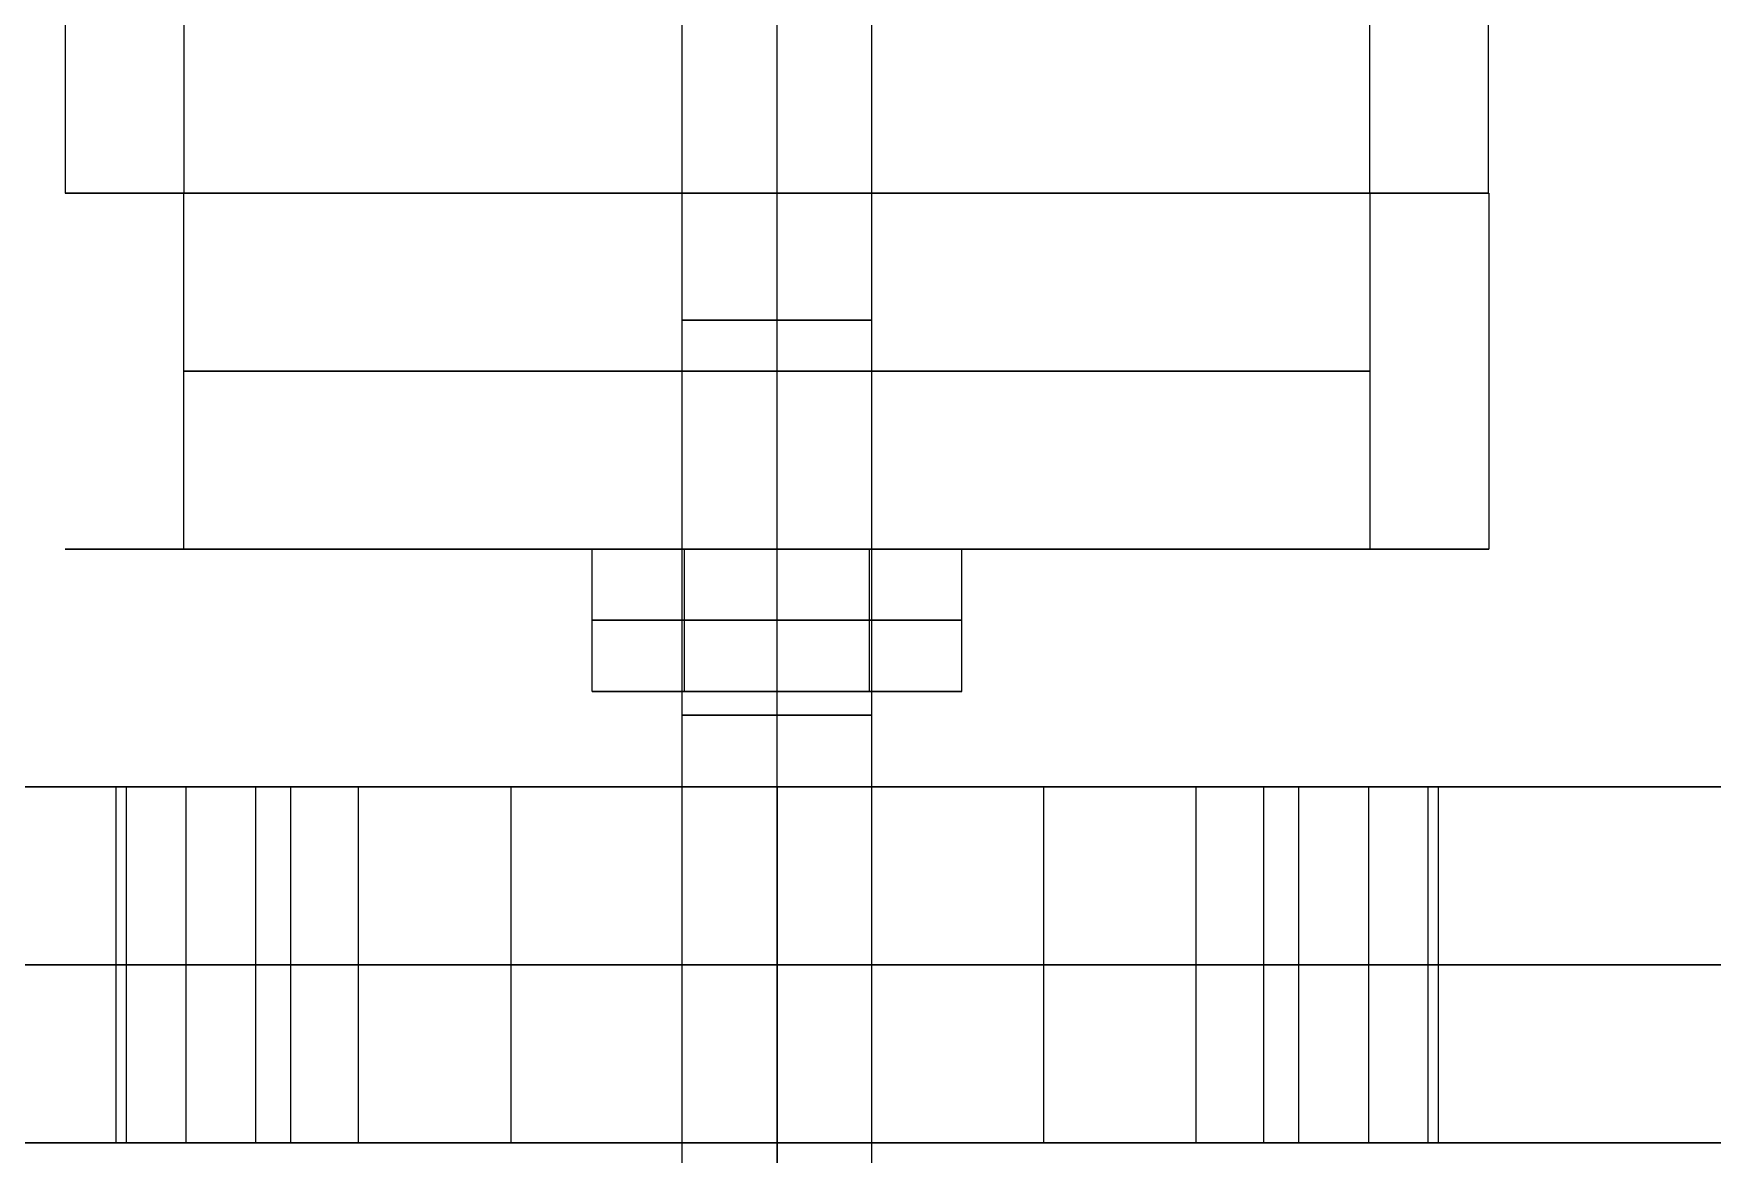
# Model space of a CAD drawing. Header units: millimetres. Extents: x -170 to 170, y -1654 to 210.
# Drawn here: x -31.3 to 39.4, y -28.5 to 18.7 of the extents above; entities that cross this region are included whole.
import ezdxf

# ---------------------------------------------------------------- set-up
doc = ezdxf.new("R2010")
doc.units = ezdxf.units.MM
doc.header["$MEASUREMENT"] = 0
doc.layers.add('V1', color=7, linetype='Continuous', true_color=0x000000)

msp = doc.modelspace()

# ---------------------------------------------------------------- linework, layer by layer
at = {"layer": 'V1'}
for p, q in [((-25, 12, 425), (-4, 12, 425)), ((-4, -3, 425), (-4, 12, 425)), ((0, -3, 429), (0, 12, 429)), ((0, 12, 450), (0, 12, 429)), ((0, 12, 421), (0, 12, 400)), ((0, -3, 421), (0, 12, 421)), ((4, 12, 425), (25, 12, 425)), ((4, -3, 425), (4, 12, 425)), ((-25, -3, 425), (-4, -3, 425)), ((-4, -3, 424.957), (-7.794, -3, 424.957)), ((-4, -9, 425), (-4, -3, 425)), ((0, -3, 450), (0, -3, 429)), ((0, -3, 421), (0, -3, 400)), ((0, -9, 429), (0, -3, 429)), ((0, -3, 415.957), (0, -3, 421)), ((0, -3, 429), (0, -3, 433.957)), ((0, -9, 421), (0, -3, 421)), ((4, -3, 425), (25, -3, 425)), ((7.794, -3, 424.957), (4, -3, 424.957)), ((4, -9, 425), (4, -3, 425)), ((-4, -9, 424.957), (-7.794, -9, 424.957)), ((-4, -9, 383.457), (4, -9, 383.457)), ((4, -9, 126.543), (-4, -9, 126.543)), ((0, -9, 379.457), (0, -9, 387.457)), ((0, -9, 130.543), (0, -9, 122.543)), ((0, -9, 415.957), (0, -9, 421)), ((0, -9, 429), (0, -9, 433.957)), ((7.794, -9, 424.957), (4, -9, 424.957)), ((-4, -10, 425), (4, -10, 425)), ((0, -10, 429), (0, -10, 421)), ((53.619, -13.028, 204), (-53.619, -13.028, 204)), ((0, -13.028, 408), (0, -13.028, 387.457)), ((0, -13.028, 379.457), (0, -13.028, 364)), ((0, -13.028, 329), (0, -13.028, 259)), ((0, -13.028, 251), (0, -13.028, 181)), ((0, -13.028, 146), (0, -13.028, 130.543)), ((0, -13.028, 122.543), (0, -13.028)), ((0, -13.028, -15), (0, -173.028, -15)), ((-153, -28.028, 25), (153, -28.028, 25)), ((53.619, -28.028, 204), (-53.619, -28.028, 204)), ((0, -28.028), (0, -28.028, 50)), ((0, -28.028, 408), (0, -28.028, 387.457)), ((0, -28.028, 379.457), (0, -28.028, 364)), ((0, -28.028, 329), (0, -28.028, 259)), ((0, -28.028, 251), (0, -28.028, 181)), ((0, -28.028, 146), (0, -28.028, 130.543)), ((0, -28.028, 122.543), (0, -28.028))]:
    msp.add_line(p, q, dxfattribs=at)
at = {"layer": 'V1', "extrusion": (-1.53631e-16, 1, -2.42387e-46)}
msp.add_circle((0, 425, -10), 4, dxfattribs=at)
at = {"layer": 'V1'}
for points in [[(-4, -10, 425), (-4, 100.24, 425), (-4, 210.48, 425)], [(0, -10, 429), (0, 100.24, 429), (0, 210.48, 429)], [(0, -10, 421), (0, 100.24, 421), (0, 210.48, 421)], [(4, -10, 425), (4, 100.24, 425), (4, 210.48, 425)], [(-4, -75.796, 255), (-4, -1.783, 255), (-4, 72.23, 255)], [(0, -75.796, 251), (0, -1.783, 251), (0, 72.23, 251)], [(0, -75.796, 259), (0, -1.783, 259), (0, 72.23, 259)], [(4, -75.796, 255), (4, -1.783, 255), (4, 72.23, 255)], [(-29.987, 12, 255.882), (-29.987, 19.5, 255.882), (-29.987, 27, 255.882)], [(-24.989, 12, 425.735), (-24.989, 19.5, 425.735), (-24.989, 27, 425.735)], [(24.989, 12, 425.735), (24.989, 19.5, 425.735), (24.989, 27, 425.735)], [(29.987, 12, 255.882), (29.987, 19.5, 255.882), (29.987, 27, 255.882)], [(-29.987, 12, 255.882), (-27.488, 12, 340.809), (-24.989, 12, 425.735)], [(-25, -3, 425), (-25, 4.5, 425), (-25, 12, 425)], [(0, -3, 400), (0, 4.5, 400), (0, 12, 400)], [(0, -3, 450), (0, 4.5, 450), (0, 12, 450)], [(24.989, 12, 425.735), (27.488, 12, 340.809), (29.987, 12, 255.882)], [(25, -3, 425), (25, 4.5, 425), (25, 12, 425)], [(30, 12, 255), (30, 4.5, 255), (30, -3, 255)], [(-7.794, -9, 250.457), (-7.794, -6, 250.457), (-7.794, -3, 250.457)], [(0, -3, 245.957), (-3.897, -3, 248.207), (-7.794, -3, 250.457)], [(-7.794, -9, 259.457), (-7.794, -6, 259.457), (-7.794, -3, 259.457)], [(-7.794, -3, 250.457), (-7.794, -3, 254.957), (-7.794, -3, 259.457)], [(-7.794, -3, 259.457), (-3.897, -3, 261.707), (0, -3, 263.957)], [(-7.794, -9, 420.457), (-7.794, -6, 420.457), (-7.794, -3, 420.457)], [(0, -3, 415.957), (-3.897, -3, 418.207), (-7.794, -3, 420.457)], [(-7.794, -9, 429.457), (-7.794, -6, 429.457), (-7.794, -3, 429.457)], [(-7.794, -3, 420.457), (-7.794, -3, 424.957), (-7.794, -3, 429.457)], [(-7.794, -3, 429.457), (-3.897, -3, 431.707), (0, -3, 433.957)], [(-7.794, -9, 424.957), (-7.794, -6, 424.957), (-7.794, -3, 424.957)], [(-3.897, -9, 418.207), (-3.897, -6, 418.207), (-3.897, -3, 418.207)], [(-3.897, -9, 431.707), (-3.897, -6, 431.707), (-3.897, -3, 431.707)], [(0, -3, 263.957), (3.897, -3, 261.707), (7.794, -3, 259.457)], [(0, -9, 263.957), (0, -6, 263.957), (0, -3, 263.957)], [(0, -9, 245.957), (0, -6, 245.957), (0, -3, 245.957)], [(7.794, -3, 250.457), (3.897, -3, 248.207), (0, -3, 245.957)], [(0, -3, 433.957), (3.897, -3, 431.707), (7.794, -3, 429.457)], [(0, -9, 433.957), (0, -6, 433.957), (0, -3, 433.957)], [(0, -9, 415.957), (0, -6, 415.957), (0, -3, 415.957)], [(7.794, -3, 420.457), (3.897, -3, 418.207), (0, -3, 415.957)], [(3.897, -9, 431.707), (3.897, -6, 431.707), (3.897, -3, 431.707)], [(3.897, -9, 418.207), (3.897, -6, 418.207), (3.897, -3, 418.207)], [(7.794, -9, 259.457), (7.794, -6, 259.457), (7.794, -3, 259.457)], [(7.794, -9, 250.457), (7.794, -6, 250.457), (7.794, -3, 250.457)], [(7.794, -3, 259.457), (7.794, -3, 254.957), (7.794, -3, 250.457)], [(7.794, -9, 429.457), (7.794, -6, 429.457), (7.794, -3, 429.457)], [(7.794, -9, 420.457), (7.794, -6, 420.457), (7.794, -3, 420.457)], [(7.794, -3, 429.457), (7.794, -3, 424.957), (7.794, -3, 420.457)], [(7.794, -9, 424.957), (7.794, -6, 424.957), (7.794, -3, 424.957)], [(0, -6, 415.957), (-3.897, -6, 418.207), (-7.794, -6, 420.457)], [(-7.794, -6, 420.457), (-7.794, -6, 424.957), (-7.794, -6, 429.457)], [(-7.794, -6, 429.457), (-3.897, -6, 431.707), (0, -6, 433.957)], [(0, -6, 433.957), (3.897, -6, 431.707), (7.794, -6, 429.457)], [(7.794, -6, 420.457), (3.897, -6, 418.207), (0, -6, 415.957)], [(7.794, -6, 429.457), (7.794, -6, 424.957), (7.794, -6, 420.457)], [(0, -9, 245.957), (-3.897, -9, 248.207), (-7.794, -9, 250.457)], [(-7.794, -9, 250.457), (-7.794, -9, 254.957), (-7.794, -9, 259.457)], [(-7.794, -9, 259.457), (-3.897, -9, 261.707), (0, -9, 263.957)], [(0, -9, 415.957), (-3.897, -9, 418.207), (-7.794, -9, 420.457)], [(-7.794, -9, 420.457), (-7.794, -9, 424.957), (-7.794, -9, 429.457)], [(-7.794, -9, 429.457), (-3.897, -9, 431.707), (0, -9, 433.957)], [(-4, -88, 383.457), (-4, -48.5, 383.457), (-4, -9, 383.457)], [(-4, -88, 126.543), (-4, -48.5, 126.543), (-4, -9, 126.543)], [(0, -82.948, 379.457), (0, -45.974, 379.457), (0, -9, 379.457)], [(0, -82.948, 387.457), (0, -45.974, 387.457), (0, -9, 387.457)], [(0, -82.948, 130.543), (0, -45.974, 130.543), (0, -9, 130.543)], [(0, -82.948, 122.543), (0, -45.974, 122.543), (0, -9, 122.543)], [(0, -9, 263.957), (3.897, -9, 261.707), (7.794, -9, 259.457)], [(7.794, -9, 250.457), (3.897, -9, 248.207), (0, -9, 245.957)], [(0, -9, 433.957), (3.897, -9, 431.707), (7.794, -9, 429.457)], [(7.794, -9, 420.457), (3.897, -9, 418.207), (0, -9, 415.957)], [(4, -88, 383.457), (4, -48.5, 383.457), (4, -9, 383.457)], [(4, -88, 126.543), (4, -48.5, 126.543), (4, -9, 126.543)], [(7.794, -9, 259.457), (7.794, -9, 254.957), (7.794, -9, 250.457)], [(7.794, -9, 429.457), (7.794, -9, 424.957), (7.794, -9, 420.457)], [(-153, -13.028), (0, -13.028), (153, -13.028)], [(153, -13.028, -15), (0, -13.028, -15), (-153, -13.028, -15)], [(153, -13.028), (0, -13.028), (-153, -13.028)], [(153, -13.028, -7.5), (0, -13.028, -7.5), (-153, -13.028, -7.5)], [(-27.866, -13.028, 161.595), (-24.924, -13.028, 168.697), (-21.982, -13.028, 175.799)], [(-27.866, -13.028, 161.595), (-27.866, -20.528, 161.595), (-27.866, -28.028, 161.595)], [(-21.982, -13.028, 334.201), (-24.924, -13.028, 341.303), (-27.866, -13.028, 348.405)], [(-27.866, -13.028, 348.405), (-27.866, -20.528, 348.405), (-27.866, -28.028, 348.405)], [(-27.429, -13.028, 153.023), (-27.429, -20.528, 153.023), (-27.429, -28.028, 153.023)], [(-27.429, -13.028, 356.977), (-27.429, -20.528, 356.977), (-27.429, -28.028, 356.977)], [(-24.924, -13.028, 168.697), (-24.924, -20.528, 168.697), (-24.924, -28.028, 168.697)], [(-24.924, -13.028, 341.303), (-24.924, -20.528, 341.303), (-24.924, -28.028, 341.303)], [(-21.982, -13.028, 175.799), (-21.982, -20.528, 175.799), (-21.982, -28.028, 175.799)], [(-21.982, -13.028, 334.201), (-21.982, -20.528, 334.201), (-21.982, -28.028, 334.201)], [(-20.508, -13.028, 147.947), (-20.508, -20.528, 147.947), (-20.508, -28.028, 147.947)], [(-20.508, -13.028, 362.053), (-20.508, -20.528, 362.053), (-20.508, -28.028, 362.053)], [(-17.65, -13.028, 180.685), (-17.65, -20.528, 180.685), (-17.65, -28.028, 180.685)], [(-17.65, -13.028, 329.315), (-17.65, -20.528, 329.315), (-17.65, -28.028, 329.315)], [(-11.226, -13.028, 181.857), (-11.226, -20.528, 181.857), (-11.226, -28.028, 181.857)], [(-11.226, -13.028, 328.143), (-11.226, -20.528, 328.143), (-11.226, -28.028, 328.143)], [(-4, -28.028, 126.543), (-4, -20.528, 126.543), (-4, -13.028, 126.543)], [(-4, -28.028, 383.457), (-4, -20.528, 383.457), (-4, -13.028, 383.457)], [(-4, -28.028, 255), (-4, -20.528, 255), (-4, -13.028, 255)], [(0, -13.028, 408), (0, -20.528, 408), (0, -28.028, 408)], [(0, -13.028), (0, -20.528), (0, -28.028)], [(0, -28.028, 379.457), (0, -20.528, 379.457), (0, -13.028, 379.457)], [(0, -28.028, 387.457), (0, -20.528, 387.457), (0, -13.028, 387.457)], [(0, -28.028, 130.543), (0, -20.528, 130.543), (0, -13.028, 130.543)], [(0, -28.028, 122.543), (0, -20.528, 122.543), (0, -13.028, 122.543)], [(0, -28.028, 251), (0, -20.528, 251), (0, -13.028, 251)], [(0, -28.028, 259), (0, -20.528, 259), (0, -13.028, 259)], [(0, -13.028, 146), (0, -20.528, 146), (0, -28.028, 146)], [(0, -13.028, 181), (0, -20.528, 181), (0, -28.028, 181)], [(0, -13.028, 364), (0, -20.528, 364), (0, -28.028, 364)], [(0, -13.028, 329), (0, -20.528, 329), (0, -28.028, 329)], [(0, -13.028, -15), (0, -13.028, -7.5), (0, -13.028)], [(0, -13.028), (0, -93.028), (0, -173.028)], [(4, -28.028, 383.457), (4, -20.528, 383.457), (4, -13.028, 383.457)], [(4, -28.028, 255), (4, -20.528, 255), (4, -13.028, 255)], [(4, -28.028, 126.543), (4, -20.528, 126.543), (4, -13.028, 126.543)], [(11.226, -13.028, 181.857), (11.226, -20.528, 181.857), (11.226, -28.028, 181.857)], [(11.226, -13.028, 328.143), (11.226, -20.528, 328.143), (11.226, -28.028, 328.143)], [(17.65, -13.028, 180.685), (17.65, -20.528, 180.685), (17.65, -28.028, 180.685)], [(17.65, -13.028, 329.315), (17.65, -20.528, 329.315), (17.65, -28.028, 329.315)], [(20.508, -13.028, 147.947), (20.508, -20.528, 147.947), (20.508, -28.028, 147.947)], [(20.508, -13.028, 362.053), (20.508, -20.528, 362.053), (20.508, -28.028, 362.053)], [(21.982, -13.028, 175.799), (24.924, -13.028, 168.697), (27.866, -13.028, 161.595)], [(21.982, -13.028, 175.799), (21.982, -20.528, 175.799), (21.982, -28.028, 175.799)], [(27.866, -13.028, 348.405), (24.924, -13.028, 341.303), (21.982, -13.028, 334.201)], [(21.982, -13.028, 334.201), (21.982, -20.528, 334.201), (21.982, -28.028, 334.201)], [(24.924, -13.028, 168.697), (24.924, -20.528, 168.697), (24.924, -28.028, 168.697)], [(24.924, -13.028, 341.303), (24.924, -20.528, 341.303), (24.924, -28.028, 341.303)], [(27.429, -13.028, 153.023), (27.429, -20.528, 153.023), (27.429, -28.028, 153.023)], [(27.429, -13.028, 356.977), (27.429, -20.528, 356.977), (27.429, -28.028, 356.977)], [(27.866, -13.028, 161.595), (27.866, -20.528, 161.595), (27.866, -28.028, 161.595)], [(27.866, -13.028, 348.405), (27.866, -20.528, 348.405), (27.866, -28.028, 348.405)], [(-153, -20.528), (0, -20.528), (153, -20.528)], [(-153, -28.028), (0, -28.028), (153, -28.028)], [(153, -28.028, 50), (0, -28.028, 50), (-153, -28.028, 50)], [(-153, -28.028), (0, -28.028), (153, -28.028)], [(-27.866, -28.028, 161.595), (-24.924, -28.028, 168.697), (-21.982, -28.028, 175.799)], [(-21.982, -28.028, 334.201), (-24.924, -28.028, 341.303), (-27.866, -28.028, 348.405)], [(0, -28.028), (0, -35.528), (0, -43.028)], [(0, -28.028, 50), (0, -35.528, 50), (0, -43.028, 50)], [(21.982, -28.028, 175.799), (24.924, -28.028, 168.697), (27.866, -28.028, 161.595)], [(27.866, -28.028, 348.405), (24.924, -28.028, 341.303), (21.982, -28.028, 334.201)]]:
    msp.add_open_spline(points, degree=2, dxfattribs=at)
for points, weights, knots in [([(29.987, 12, 255.882), (30.36, 12, 243.202), (21.523, 12, 234.101), (12.686, 12, 225), (0, 12, 225), (-12.686, 12, 225), (-21.523, 12, 234.101), (-30.36, 12, 243.202), (-29.987, 12, 255.882)], [1, 0.921040321049, 1, 0.921040321049, 1, 0.921040321049, 1, 0.921040321049, 1], [-343.743611, -343.743611, -343.743611, -319.740426, -319.740426, -295.737241, -295.737241, -271.734056, -271.734056, -247.730871, -247.730871, -247.730871]), ([(30, 12, 255), (30, 12, 285), (0, 12, 285), (-30, 12, 285), (-30, 12, 255), (-30, 12, 225), (0, 12, 225), (30, 12, 225), (30, 12, 255)], [1, 0.707106781187, 1, 0.707106781187, 1, 0.707106781187, 1, 0.707106781187, 1], [0, 0, 0, 47.12389, 47.12389, 94.24778, 94.24778, 141.371669, 141.371669, 188.495559, 188.495559, 188.495559]), ([(25, 12, 425), (25, 12, 400), (0, 12, 400), (-25, 12, 400), (-25, 12, 425), (-25, 12, 450), (0, 12, 450), (25, 12, 450), (25, 12, 425)], [1, 0.707106781187, 1, 0.707106781187, 1, 0.707106781187, 1, 0.707106781187, 1], [0, 0, 0, 39.269908, 39.269908, 78.539816, 78.539816, 117.809725, 117.809725, 157.079633, 157.079633, 157.079633]), ([(-24.989, 12, 425.735), (-24.275, 12, 450), (0, 12, 450), (24.275, 12, 450), (24.989, 12, 425.735)], [1, 0.717430054002, 1, 0.717430054002, 1], [-590.739082, -590.739082, -590.739082, -552.204574, -552.204574, -513.670066, -513.670066, -513.670066]), ([(0, 12, 429), (-4, 12, 429), (-4, 12, 425), (-4, 12, 421), (0, 12, 421), (4, 12, 421), (4, 12, 425), (4, 12, 429), (0, 12, 429)], [1, 0.707106781187, 1, 0.707106781187, 1, 0.707106781187, 1, 0.707106781187, 1], [-25.132741, -25.132741, -25.132741, -18.849556, -18.849556, -12.566371, -12.566371, -6.283185, -6.283185, 0, 0, 0]), ([(4, 6.649, 255), (4, 6.649, 251), (0, 6.649, 251), (-4, 6.649, 251), (-4, 6.649, 255), (-4, 6.649, 259), (0, 6.649, 259), (4, 6.649, 259), (4, 6.649, 255)], [1, 0.707106781187, 1, 0.707106781187, 1, 0.707106781187, 1, 0.707106781187, 1], [0, 0, 0, 6.283185, 6.283185, 12.566371, 12.566371, 18.849556, 18.849556, 25.132741, 25.132741, 25.132741]), ([(25, 4.5, 425), (25, 4.5, 400), (0, 4.5, 400), (-25, 4.5, 400), (-25, 4.5, 425), (-25, 4.5, 450), (0, 4.5, 450), (25, 4.5, 450), (25, 4.5, 425)], [1, 0.707106781187, 1, 0.707106781187, 1, 0.707106781187, 1, 0.707106781187, 1], [0, 0, 0, 39.269908, 39.269908, 78.539816, 78.539816, 117.809725, 117.809725, 157.079633, 157.079633, 157.079633]), ([(30, -3, 255), (30, -3, 285), (0, -3, 285), (-30, -3, 285), (-30, -3, 255), (-30, -3, 225), (0, -3, 225), (30, -3, 225), (30, -3, 255)], [1, 0.707106781187, 1, 0.707106781187, 1, 0.707106781187, 1, 0.707106781187, 1], [0, 0, 0, 47.12389, 47.12389, 94.24778, 94.24778, 141.371669, 141.371669, 188.495559, 188.495559, 188.495559]), ([(25, -3, 425), (25, -3, 400), (0, -3, 400), (-25, -3, 400), (-25, -3, 425), (-25, -3, 450), (0, -3, 450), (25, -3, 450), (25, -3, 425)], [1, 0.707106781187, 1, 0.707106781187, 1, 0.707106781187, 1, 0.707106781187, 1], [0, 0, 0, 39.269908, 39.269908, 78.539816, 78.539816, 117.809725, 117.809725, 157.079633, 157.079633, 157.079633]), ([(0, -3, 429), (-4, -3, 429), (-4, -3, 425), (-4, -3, 421), (0, -3, 421), (4, -3, 421), (4, -3, 425), (4, -3, 429), (0, -3, 429)], [1, 0.707106781187, 1, 0.707106781187, 1, 0.707106781187, 1, 0.707106851018, 0.999999860338], [-25.132741, -25.132741, -25.132741, -18.849556, -18.849556, -12.56637, -12.56637, -6.283184, -6.283184, 0, 0, 0]), ([(0, -3, 429), (-4, -3, 429), (-4, -3, 425), (-4, -3, 421), (0, -3, 421), (4, -3, 421), (4, -3, 425), (4, -3, 429), (0, -3, 429)], [1, 0.707106781187, 1, 0.707106781187, 1, 0.707106781187, 1, 0.707106851018, 0.999999860338], [-25.132741, -25.132741, -25.132741, -18.849556, -18.849556, -12.56637, -12.56637, -6.283184, -6.283184, 0, 0, 0]), ([(4, -9, 383.457), (4, -9, 387.457), (0, -9, 387.457), (-4, -9, 387.457), (-4, -9, 383.457), (-4, -9, 379.457), (0, -9, 379.457), (4, -9, 379.457), (4, -9, 383.457)], [1, 0.707106781187, 1, 0.707106781187, 1, 0.707106781187, 1, 0.707106781187, 1], [-25.132741, -25.132741, -25.132741, -18.849556, -18.849556, -12.566371, -12.566371, -6.283185, -6.283185, 0, 0, 0]), ([(-4, -9, 126.543), (-4, -9, 122.543), (0, -9, 122.543), (4, -9, 122.543), (4, -9, 126.543), (4, -9, 130.543), (0, -9, 130.543), (-4, -9, 130.543), (-4, -9, 126.543)], [1, 0.707106781187, 1, 0.707106781187, 1, 0.707106781187, 1, 0.707106781187, 1], [-25.132741, -25.132741, -25.132741, -18.849556, -18.849556, -12.566371, -12.566371, -6.283185, -6.283185, 0, 0, 0]), ([(0, -9, 429), (-4, -9, 429), (-4, -9, 425), (-4, -9, 421), (0, -9, 421), (4, -9, 421), (4, -9, 425), (4, -9, 429), (0, -9, 429)], [1, 0.707106781187, 1, 0.707106781187, 1, 0.707106781187, 1, 0.707106781187, 1], [-25.132741, -25.132741, -25.132741, -18.849556, -18.849556, -12.566371, -12.566371, -6.283185, -6.283185, 0, 0, 0]), ([(153, -13.028, 255), (153, -13.028, 408), (0, -13.028, 408), (-153, -13.028, 408), (-153, -13.028, 255)], [1, 0.707106781187, 1, 0.707106781187, 1], [-1296.663676, -1296.663676, -1296.663676, -1056.331838, -1056.331838, -816, -816, -816]), ([(-20.508, -13.028, 147.947), (-25.175, -13.028, 148.841), (-27.429, -13.028, 153.023), (-29.684, -13.028, 157.205), (-27.866, -13.028, 161.595)], [0.999999953857, 0.903232128428, 1, 0.903232105356, 1], [27.506203, 27.506203, 27.506203, 36.377284, 36.377284, 45.248368, 45.248368, 45.248368]), ([(-27.866, -13.028, 348.405), (-29.684, -13.028, 352.795), (-27.429, -13.028, 356.977), (-25.175, -13.028, 361.159), (-20.508, -13.028, 362.053)], [1, 0.903232105356, 1, 0.903232128428, 0.999999953857], [-31.498725, -31.498725, -31.498725, -22.627642, -22.627642, -13.75656, -13.75656, -13.75656]), ([(4, -13.028, 383.457), (4, -13.028, 379.457), (0, -13.028, 379.457), (-4, -13.028, 379.457), (-4, -13.028, 383.457), (-4, -13.028, 387.457), (0, -13.028, 387.457), (4, -13.028, 387.457), (4, -13.028, 383.457)], [0.999999860338, 0.707106851018, 1, 0.707106781187, 1, 0.707106781187, 1, 0.707106851018, 0.999999860338], [0, 0, 0, 6.283185, 6.283185, 12.566371, 12.566371, 18.849557, 18.849557, 25.132741, 25.132741, 25.132741]), ([(-4, -13.028, 126.543), (-4, -13.028, 130.543), (0, -13.028, 130.543), (4, -13.028, 130.543), (4, -13.028, 126.543), (4, -13.028, 122.543), (0, -13.028, 122.543), (-4, -13.028, 122.543), (-4, -13.028, 126.543)], [1, 0.707106781187, 1, 0.707106781187, 1, 0.707106781187, 1, 0.707106851018, 0.999999860338], [0, 0, 0, 6.283186, 6.283186, 12.566371, 12.566371, 18.849557, 18.849557, 25.132741, 25.132741, 25.132741]), ([(4, -13.028, 255), (4, -13.028, 251), (0, -13.028, 251), (-4, -13.028, 251), (-4, -13.028, 255), (-4, -13.028, 259), (0, -13.028, 259), (4, -13.028, 259), (4, -13.028, 255)], [0.999999860338, 0.707106851018, 1, 0.707106781187, 1, 0.707106781187, 1, 0.707106851018, 0.999999860338], [0, 0, 0, 6.283185, 6.283185, 12.566371, 12.566371, 18.849557, 18.849557, 25.132741, 25.132741, 25.132741]), ([(27.866, -13.028, 161.595), (29.684, -13.028, 157.205), (27.429, -13.028, 153.023), (25.175, -13.028, 148.841), (20.508, -13.028, 147.947)], [0.999999953857, 0.903232128428, 1, 0.903232105356, 1], [-31.498725, -31.498725, -31.498725, -22.627644, -22.627644, -13.75656, -13.75656, -13.75656]), ([(20.508, -13.028, 362.053), (25.175, -13.028, 361.159), (27.429, -13.028, 356.977), (29.684, -13.028, 352.795), (27.866, -13.028, 348.405)], [1, 0.903232105356, 1, 0.903232105356, 1], [27.506203, 27.506203, 27.506203, 36.377285, 36.377285, 45.248368, 45.248368, 45.248368]), ([(153, -20.528, 255), (153, -20.528, 408), (0, -20.528, 408), (-153, -20.528, 408), (-153, -20.528, 255)], [1, 0.707106781187, 1, 0.707106781187, 1], [-1296.663676, -1296.663676, -1296.663676, -1056.331838, -1056.331838, -816, -816, -816]), ([(153, -28.028, 255), (153, -28.028, 408), (0, -28.028, 408), (-153, -28.028, 408), (-153, -28.028, 255)], [1, 0.707106781187, 1, 0.707106781187, 1], [-1296.663676, -1296.663676, -1296.663676, -1056.331838, -1056.331838, -816, -816, -816]), ([(-20.508, -28.028, 147.947), (-25.175, -28.028, 148.841), (-27.429, -28.028, 153.023), (-29.684, -28.028, 157.205), (-27.866, -28.028, 161.595)], [0.999999953857, 0.903232128428, 1, 0.903232105356, 1], [27.506203, 27.506203, 27.506203, 36.377284, 36.377284, 45.248368, 45.248368, 45.248368]), ([(-27.866, -28.028, 348.405), (-29.684, -28.028, 352.795), (-27.429, -28.028, 356.977), (-25.175, -28.028, 361.159), (-20.508, -28.028, 362.053)], [1, 0.903232105356, 1, 0.903232105356, 1], [-31.498725, -31.498725, -31.498725, -22.627643, -22.627643, -13.75656, -13.75656, -13.75656]), ([(4, -28.028, 383.457), (4, -28.028, 379.457), (0, -28.028, 379.457), (-4, -28.028, 379.457), (-4, -28.028, 383.457), (-4, -28.028, 387.457), (0, -28.028, 387.457), (4, -28.028, 387.457), (4, -28.028, 383.457)], [0.999999860338, 0.707106851018, 1, 0.707106781187, 1, 0.707106781187, 1, 0.707106781187, 1], [0, 0, 0, 6.283184, 6.283184, 12.56637, 12.56637, 18.849556, 18.849556, 25.132741, 25.132741, 25.132741]), ([(-4, -28.028, 126.543), (-4, -28.028, 130.543), (0, -28.028, 130.543), (4, -28.028, 130.543), (4, -28.028, 126.543), (4, -28.028, 122.543), (0, -28.028, 122.543), (-4, -28.028, 122.543), (-4, -28.028, 126.543)], [1, 0.707106781187, 1, 0.707106781187, 1, 0.707106781187, 1, 0.707106851018, 0.999999860338], [0, 0, 0, 6.283186, 6.283186, 12.566371, 12.566371, 18.849557, 18.849557, 25.132741, 25.132741, 25.132741]), ([(4, -28.028, 255), (4, -28.028, 251), (0, -28.028, 251), (-4, -28.028, 251), (-4, -28.028, 255), (-4, -28.028, 259), (0, -28.028, 259), (4, -28.028, 259), (4, -28.028, 255)], [0.999999860338, 0.707106851018, 1, 0.707106781187, 1, 0.707106781187, 1, 0.707106781187, 1], [0, 0, 0, 6.283184, 6.283184, 12.56637, 12.56637, 18.849556, 18.849556, 25.132741, 25.132741, 25.132741]), ([(27.866, -28.028, 161.595), (29.684, -28.028, 157.205), (27.429, -28.028, 153.023), (25.175, -28.028, 148.841), (20.508, -28.028, 147.947)], [0.999999953857, 0.903232128428, 1, 0.903232105356, 1], [-31.498725, -31.498725, -31.498725, -22.627644, -22.627644, -13.75656, -13.75656, -13.75656]), ([(20.508, -28.028, 362.053), (25.175, -28.028, 361.159), (27.429, -28.028, 356.977), (29.684, -28.028, 352.795), (27.866, -28.028, 348.405)], [1, 0.903232105356, 1, 0.903232105356, 1], [27.506203, 27.506203, 27.506203, 36.377285, 36.377285, 45.248368, 45.248368, 45.248368])]:
    msp.add_rational_spline(points, weights, degree=2, knots=knots, dxfattribs=at)
for points, weights in [([(-21.982, -13.028, 175.799), (-18.98, -13.028, 183.047), (-11.226, -13.028, 181.857)], [0.999999898336, 0.786795894133, 0.999999898336]), ([(-11.226, -13.028, 328.143), (-18.98, -13.028, 326.953), (-21.982, -13.028, 334.201)], [1, 0.786795843301, 0.999999898336]), ([(20.508, -13.028, 147.947), (0, -13.028, 144.018), (-20.508, -13.028, 147.947)], [0.999999991484, 0.982140202738, 1]), ([(-20.508, -13.028, 362.053), (0, -13.028, 365.982), (20.508, -13.028, 362.053)], [0.999999991484, 0.982140206996, 0.999999991484]), ([(-11.226, -13.028, 181.857), (0, -13.028, 180.133), (11.226, -13.028, 181.857)], [1, 0.988425555249, 1]), ([(11.226, -13.028, 328.143), (0, -13.028, 329.867), (-11.226, -13.028, 328.143)], [1, 0.988425558009, 0.999999994481]), ([(11.226, -13.028, 181.857), (18.98, -13.028, 183.047), (21.982, -13.028, 175.799)], [0.999999898336, 0.786795843301, 1]), ([(21.982, -13.028, 334.201), (18.98, -13.028, 326.953), (11.226, -13.028, 328.143)], [1, 0.786795843301, 0.999999898336]), ([(-21.982, -28.028, 175.799), (-18.98, -28.028, 183.047), (-11.226, -28.028, 181.857)], [0.999999898336, 0.786795894133, 0.999999898336]), ([(-11.226, -28.028, 328.143), (-18.98, -28.028, 326.953), (-21.982, -28.028, 334.201)], [1, 0.786795843301, 0.999999898336]), ([(20.508, -28.028, 147.947), (0, -28.028, 144.018), (-20.508, -28.028, 147.947)], [0.999999991484, 0.982140202738, 1]), ([(-20.508, -28.028, 362.053), (0, -28.028, 365.982), (20.508, -28.028, 362.053)], [1, 0.982140202738, 0.999999991484]), ([(-11.226, -28.028, 181.857), (0, -28.028, 180.133), (11.226, -28.028, 181.857)], [1, 0.988425555249, 1]), ([(11.226, -28.028, 328.143), (0, -28.028, 329.867), (-11.226, -28.028, 328.143)], [1, 0.988425555249, 1]), ([(11.226, -28.028, 181.857), (18.98, -28.028, 183.047), (21.982, -28.028, 175.799)], [0.999999898336, 0.786795843301, 1]), ([(21.982, -28.028, 334.201), (18.98, -28.028, 326.953), (11.226, -28.028, 328.143)], [1, 0.786795843301, 0.999999898336])]:
    msp.add_rational_spline(points, weights, degree=2, dxfattribs=at)

doc.saveas('drawing.dxf')
